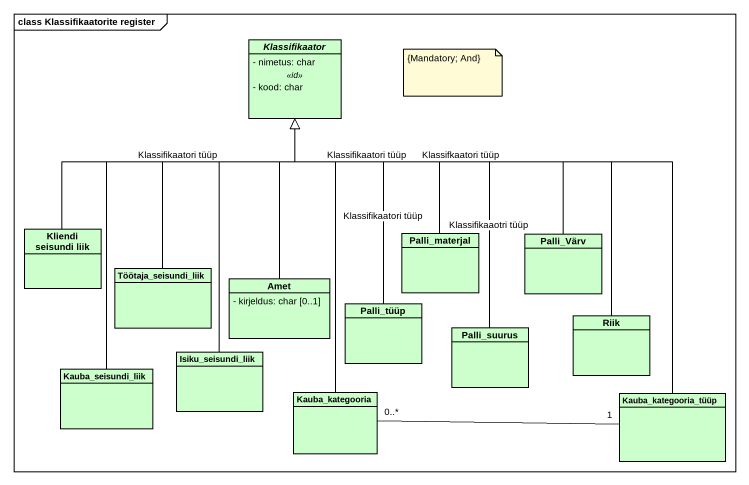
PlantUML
@startuml
mainframe class Klassifikaatorite register
hide circle
hide empty members
skinparam classAttributeIconSize 0
abstract class Klassifikaator #CCFFCC {
  - nimetus: char
  .. <<id>> ..
  - kood: char
}
class "Kliendi seisundi liik" as Kliendi_seisundi_liik #CCFFCC
class Palli_materjal #CCFFCC
class Palli_Värv #CCFFCC
class Töötaja_seisundi_liik #CCFFCC
class Amet #CCFFCC {
  - kirjeldus: char [0..1]
}
class Palli_tüüp #CCFFCC
class Palli_suurus #CCFFCC
class Riik #CCFFCC
class Kauba_seisundi_liik #CCFFCC
class Isiku_seisundi_liik #CCFFCC
class Kauba_kategooria #CCFFCC
class Kauba_kategooria_tüüp #CCFFCC
Kliendi_seisundi_liik -up-|> Klassifikaator : Klassifikaatori tüüp
Palli_materjal -up-|> Klassifikaator : Klassifikaatori tüüp
Palli_Värv -up-|> Klassifikaator : Klassifkaatori tüüp
Töötaja_seisundi_liik -up-|> Klassifikaator
Amet -up-|> Klassifikaator
Palli_tüüp -up-|> Klassifikaator : Klassifikaatori tüüp
Palli_suurus -up-|> Klassifikaator : Klassifikaaotri tüüp
Riik -up-|> Klassifikaator
Kauba_seisundi_liik -up-|> Klassifikaator
Isiku_seisundi_liik -up-|> Klassifikaator
Kauba_kategooria -up-|> Klassifikaator
Kauba_kategooria_tüüp -up-|> Klassifikaator
Kauba_kategooria_tüüp "1" -left- "0..*" Kauba_kategooria
note as N1
  {Mandatory; And}
end note
@enduml
